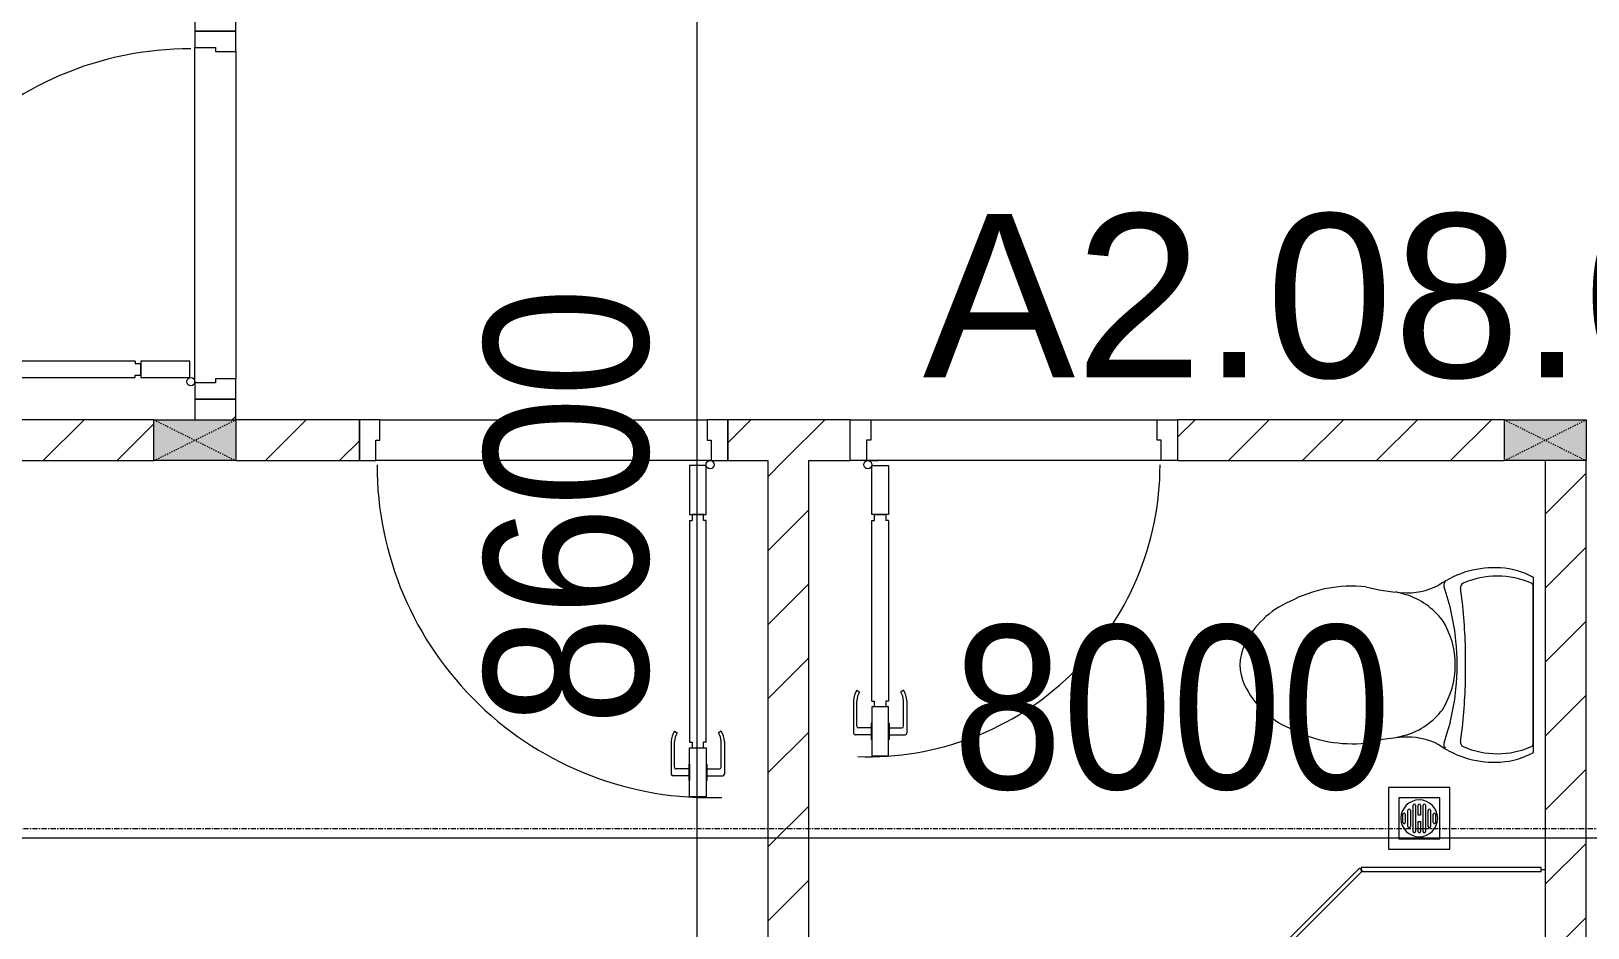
# Model space of a CAD drawing. Header units: millimetres. Extents: x 1591 to 239055, y -15958 to 83255.
# Drawn here: x 158132 to 161936, y 38995 to 41187 of the extents above; entities that cross this region are included whole.
import ezdxf

# ---------------------------------------------------------------- set-up
doc = ezdxf.new("R2010")
doc.units = ezdxf.units.MM
doc.linetypes.add('Dash', pattern=[6, 3, -3])
doc.linetypes.add('Grid Line', pattern=[22.225, 12.7, -3.175, 3.175, -3.175])
for name, color, linetype, lineweight in [('0-1', 250, 'Continuous', 5), ('A-ANNO-DIMS', 211, 'Continuous', 9), ('A-ANNO-DIMS-160', 211, 'Continuous', 9), ('A-AREA-IDEN', 2, 'Continuous', 9), ('A-DETL-GENF-1', 9, 'Continuous', 9), ('A-DOOR-1', 254, 'Continuous', 9), ('A-DOOR-2', 9, 'Continuous', 9), ('A-FLOR-2', 9, 'Continuous', 9), ('A-GLAZ-CURT-1', 254, 'Continuous', 9), ('A-GLAZ-CURT-2', 9, 'Continuous', 9), ('A-WALL-1', 253, 'Continuous', 18), ('A-WALL-2', 9, 'Continuous', 9), ('A-WALL-PATT-1', 10, 'Continuous', 9), ('I-FURN-1', 254, 'Continuous', 9), ('M-EQPM-1', 254, 'Continuous', 9), ('P-SANR-FIXT-1', 254, 'Continuous', 9), ('S-COLS', 52, 'Continuous', 9), ('S-COLS-3', 254, 'Continuous', 9), ('S-COLS-4', 253, 'Continuous', 18), ('S-COLS-HDLN-1', 9, 'Dash', 9), ('S-GRID-1', 1, 'Grid Line', 9)]:
    doc.layers.add(name, color=color, linetype=linetype, lineweight=lineweight)
doc.styles.add('Arial_13', font='arial_0.ttf', dxfattribs={"height": 400})
doc.styles.add('UTM Avo', font='UTM Avo.ttf', dxfattribs={"width": 0.9, "height": 400})
doc.dimstyles.new('1_Dim_chi_tiet_2_5', dxfattribs={"dimscale": 304.8, "dimtxt": 399.720379, "dimasz": 0.629921, "dimexe": 0.524934, "dimexo": 0.0625, "dimgap": 0.052493, "dimtad": 1, "dimdec": 0, "dimrnd": 5, "dimzin": 0, "dimdsep": 46, "dimtxsty": 'UTM Avo', "dimblk1": 'OBLIQUE', "dimblk2": 'OBLIQUE', "dimsah": 1, "dimcen": 0.09, "dimdle": 0.524934, "dimazin": 0, "dimtfac": 1, "dimtdec": 4, "dimtix": 1, "dimtmove": 0, "dimatfit": 3, "dimfxl": 1.049869, "dimfxlon": 1, "dimtvp": 1, "dimtolj": 1, "dimtzin": 0, "dimarcsym": 2})
pattern_1 = [(45, (0, 0), (-90.50967, 90.50967), [])]

# ---------------------------------------------------------------- blocks, each defined once
blk = doc.blocks.new('DOOR_CW_01 CANH MO-PANEL KINH - DIW_01-900x2200-CỬA GỖ VÂN LAMINATE-553393-TKCS_MB TẦNG 6-8')
at = {"layer": 'A-DETL-GENF-1'}
for p, q in [((-397, 872), (-357, 872)), ((-397, 752), (-397, 872)), ((-357, 872), (-357, 752)), ((-442, 737), (-442, 816.5)), ((-399, 820.5), (-438, 820.5)), ((-434, 799.5), (-434, 737)), ((-399, 803.5), (-430, 803.5)), ((-399, 831.8), (-397, 831.8)), ((-399, 792.2), (-399, 831.8)), ((-397, 792.2), (-397, 831.8)), ((-357, 792.2), (-357, 831.8)), ((-355, 831.8), (-357, 831.8)), ((-355, 792.2), (-355, 831.8)), ((-355, 820.5), (-316, 820.5)), ((-355, 803.5), (-324, 803.5)), ((-320, 799.5), (-320, 737)), ((-312, 737), (-312, 816.5)), ((-397, 792.2), (-399, 792.2)), ((-357, 792.2), (-355, 792.2)), ((-357, 752), (-397, 752)), ((-397, 738), (-391, 738)), ((-397, 738), (-397, 196)), ((-363, 752), (-391, 752)), ((-391, 752), (-391, 738)), ((-363, 738), (-363, 752)), ((-357, 738), (-363, 738)), ((-357, 196), (-357, 738)), ((-433.9, 711.2), (-427.3, 715.8)), ((-320.1, 711.2), (-326.7, 715.8)), ((-397, 196), (-391, 196)), ((-391, 196), (-391, 182)), ((-357, 196), (-363, 196)), ((-363, 182), (-363, 196)), ((-357, 182), (-397, 182)), ((-397, 182), (-397, 62)), ((-391, 182), (-363, 182)), ((-357, 62), (-357, 182)), ((-397, 62), (-357, 62))]:
    blk.add_line(p, q, dxfattribs=at)
blk.add_circle((-407, 60), 10, dxfattribs=at)
for centre, radius, start, end in [((-407, 60), 814, 360, 92), ((-438, 816.5), 4, 90, 180), ((-430, 799.5), 4, 90, 180), ((-324, 799.5), 4, 360, 90), ((-316, 816.5), 4, 0, 90), ((-397, 737), 45, 180, 215), ((-397, 737), 37, 180, 215), ((-357, 737), 37, 325, 0), ((-357, 737), 45, 325, 0)]:
    blk.add_arc(centre, radius, start, end, dxfattribs=at)
at = {"layer": 'A-DOOR-2'}
for p, q in [((-410, 50), (-450, 50)), ((-450, 50), (-450, -50)), ((-410, 0), (-410, 50)), ((-407, 50), (-382, 50)), ((450, 50), (410, 50)), ((410, 50), (410, 0)), ((450, -50), (450, 50)), ((-400, 0), (-410, 0)), ((-400, -50), (-400, 0)), ((410, 0), (400, 0)), ((400, 0), (400, -50)), ((-450, -50), (-400, -50)), ((400, -50), (450, -50))]:
    blk.add_line(p, q, dxfattribs=at)
blk = doc.blocks.new('DOOR_CW_01 CANH MO-PANEL KINH - DIG_02-800x2200-CỬA NHÔM KÍNH-V25-TKCS_MB TẦNG 6-8')
at = {"layer": 'A-DETL-GENF-1'}
for p, q in [((-347, -182), (-347, -62)), ((-347, -62), (-307, -62)), ((-307, -62), (-307, -182)), ((-307, -182), (-347, -182)), ((-341, -196), (-341, -182)), ((-341, -182), (-313, -182)), ((-313, -182), (-313, -196)), ((-347, -196), (-341, -196)), ((-347, -638), (-347, -196)), ((-307, -196), (-313, -196)), ((-307, -196), (-307, -638)), ((-392, -637), (-392, -716.5)), ((-384, -699.5), (-384, -637)), ((-383.9, -611.2), (-377.3, -615.8)), ((-347, -638), (-341, -638)), ((-341, -652), (-341, -638)), ((-307, -638), (-313, -638)), ((-313, -638), (-313, -652)), ((-270.1, -611.2), (-276.7, -615.8)), ((-270, -699.5), (-270, -637)), ((-262, -637), (-262, -716.5)), ((-307, -652), (-347, -652)), ((-347, -652), (-347, -772)), ((-313, -652), (-341, -652)), ((-307, -772), (-307, -652)), ((-349, -720.5), (-388, -720.5)), ((-349, -703.5), (-380, -703.5)), ((-349, -692.2), (-349, -731.8)), ((-347, -692.2), (-349, -692.2)), ((-347, -692.2), (-347, -731.8)), ((-307, -692.2), (-307, -731.8)), ((-307, -692.2), (-305, -692.2)), ((-305, -692.2), (-305, -731.8)), ((-305, -703.5), (-274, -703.5)), ((-305, -720.5), (-266, -720.5)), ((-349, -731.8), (-347, -731.8)), ((-305, -731.8), (-307, -731.8)), ((-347, -772), (-307, -772))]:
    blk.add_line(p, q, dxfattribs=at)
blk.add_circle((-357, -60), 10, dxfattribs=at)
for centre, radius, start, end in [((-357, -60), 714, 268, 0), ((-347, -637), 45, 145, 180), ((-347, -637), 37, 145, 180), ((-307, -637), 37, 0, 35), ((-307, -637), 45, 360, 35), ((-388, -716.5), 4, 180, 270), ((-380, -699.5), 4, 180, 270), ((-274, -699.5), 4, 270, 0), ((-266, -716.5), 4, 270, 0)]:
    blk.add_arc(centre, radius, start, end, dxfattribs=at)
at = {"layer": 'A-DOOR-2'}
for p, q in [((-400, -50), (-400, 50)), ((-400, 50), (-350, 50)), ((-350, 50), (-350, 0)), ((350, 0), (350, 50)), ((350, 50), (400, 50)), ((400, 50), (400, -50)), ((-360, 0), (-360, -50)), ((-350, 0), (-360, 0)), ((360, 0), (350, 0)), ((360, -50), (360, 0)), ((-360, -50), (-400, -50)), ((-357, -50), (-332, -50)), ((400, -50), (360, -50))]:
    blk.add_line(p, q, dxfattribs=at)
blk = doc.blocks.new('GIUONG NGU-2TAB-1600x2000 - GIUONG NGU-2TAB-1600x2000-V33-TKCS_MB TẦNG 6-8')
at = {"layer": 'I-FURN-1'}
for p, q in [((569.6, 2050), (1997.1, 2050)), ((1997.1, 2050), (569.6, 2050)), ((1997.1, 2000), (569.6, 2000)), ((458.5, 50), (458.5, 1938.9)), ((458.5, 1938.9), (458.5, 50)), ((508.5, 1938.9), (508.5, 100)), ((2058.2, 100), (2058.2, 1938.9)), ((2108.2, 1938.9), (2108.2, 50)), ((2108.2, 50), (2108.2, 1938.9)), ((8.5, 65), (8.5, 450.3)), ((8.5, 450.3), (458.5, 450.3)), ((8.5, 450.3), (458.5, 450.3)), ((8.5, 65), (8.5, 450.3)), ((458.5, 450.3), (458.5, 50)), ((458.5, 450.3), (458.5, 50)), ((2108.2, 50), (2108.2, 450.3)), ((2108.2, 450.3), (2558.2, 450.3)), ((2108.2, 450.3), (2108.2, 50)), ((2558.2, 450.3), (2108.2, 450.3)), ((2558.2, 450.3), (2558.2, 50)), ((2558.2, 50), (2558.2, 450.3)), ((233.5, 86.8), (233.5, 413.5)), ((2333.2, 86.8), (2333.2, 413.5)), ((120.2, 250.2), (346.8, 250.2)), ((2446.5, 250.2), (2219.8, 250.2)), ((508.5, 100), (2058.2, 100)), ((458.5, 50), (168.3, 50)), ((168.3, 50), (458.5, 50)), ((458.5, 50), (168.3, 50)), ((2108.2, 50), (458.5, 50)), ((458.5, 50), (458.5, 0)), ((458.5, 0), (458.5, 50)), ((458.5, 50), (2108.2, 50)), ((458.5, 50), (2108.2, 50)), ((2558.2, 50), (2108.2, 50)), ((2108.2, 50), (2558.2, 50)), ((2108.2, 0), (2108.2, 50)), ((2108.2, 50), (2108.2, 0)), ((2108.2, 50), (2558.2, 50)), ((2558.2, 50), (2558.2, 0)), ((458.5, 0), (168.3, 0)), ((2108.2, 0), (458.5, 0)), ((458.5, 0), (2108.2, 0)), ((2558.2, 0), (2108.2, 0))]:
    blk.add_line(p, q, dxfattribs=at)
for centre in [(233.5, 250.2), (2333.2, 250.2)]:
    blk.add_circle(centre, 150.7, dxfattribs=at)
for centre, radius, start, end in [((569.6, 1938.9), 111.1, 90, 180), ((569.6, 1938.9), 111.1, 90, 180), ((1997.1, 1938.9), 111.1, 0, 90), ((1997.1, 1938.9), 111.1, 360, 90), ((569.6, 1938.9), 61.1, 90, 180), ((1997.1, 1938.9), 61.1, 360, 90)]:
    blk.add_arc(centre, radius, start, end, dxfattribs=at)
blk = doc.blocks.new('TOILET - TOILET-348229-TKCS_MB TẦNG 6-8')
at = {"layer": 'P-SANR-FIXT-1'}
for p, q in [((214.2, -19.1), (-214.2, -19.1)), ((194, -19.9), (-194, -19.9)), ((-171.7, -330.3), (-178.6, -355.5)), ((171.7, -330.3), (178.6, -355.5))]:
    blk.add_line(p, q, dxfattribs=at)
for centre, radius, start, end in [((-46.1, -111.1), 191.6, 151.2809, 176.4513), ((-9.8, -107.2), 207.3, 156.2862, 203.7138), ((-193.7, -26.4), 6.48, 92.3168, 156.2862), ((193.7, -26.4), 6.48, 23.7138, 87.6832), ((9.8, -107.2), 207.3, 336.2862, 23.7138), ((46.1, -111.1), 191.6, 3.5487, 28.7191), ((1.9, -114.1), 239.7, 176.4513, 195.2961), ((-1.9, -114.1), 239.7, 344.7039, 3.5487), ((-4, -115.7), 233.6, 195.2961, 215.2147), ((-14.3, -1400.4), 1215.6, 90.3974, 97.407), ((0, -3462.8), 3278, 89.6026, 90.3974), ((14.3, -1400.4), 1215.6, 82.593, 89.6026), ((4, -115.7), 233.6, 324.7853, 344.7039), ((-189.1, -185.5), 11.7, 205.4105, 277.5788), ((0.6, -792.1), 586.9, 95.8322, 108.9927), ((178.9, -2951.3), 2778.4, 97.2351, 97.5788), ((0, -416), 206.1, 90, 122.0732), ((0, -786.7), 581.5, 84.1678, 95.8322), ((0, -416), 206.1, 57.9268, 90), ((-0.6, -792.1), 586.9, 71.0073, 84.1678), ((-178.9, -2951.3), 2778.4, 82.4212, 82.7649), ((189.1, -185.5), 11.7, 262.4212, 334.5895), ((-195, -224.1), 13.8, 230.6724, 288.9927), ((-343.5, -327.4), 167.3, 355.4559, 27.38), ((-0.4, -384), 179.5, 127.4036, 162.5964), ((0.4, -384), 179.5, 17.4036, 52.5964), ((343.5, -327.4), 167.3, 152.62, 184.5441), ((195, -224.1), 13.8, 251.0073, 309.3276), ((-719.2, -297.5), 544.3, 346.0536, 355.4559), ((719.2, -297.5), 544.3, 184.5441, 190.2879), ((-1948.3, -805.1), 2171.2, 9.681, 10.8949), ((137.1, -461.2), 329.8, 174.3487, 207.6878), ((-137.1, -461.2), 329.8, 332.3122, 3.6835), ((45.1, -528.6), 217.6, 203.2216, 244.7718), ((-45.1, -528.6), 217.6, 295.2282, 336.7784), ((0, -624.4), 111.7, 244.7718, 295.2282)]:
    blk.add_arc(centre, radius, start, end, dxfattribs=at)
blk = doc.blocks.new('THU NUOC - THU NUOC-461820-TKCS_MB TẦNG 6-8')
at = {"layer": 'M-EQPM-1'}
for p, q in [((-66.3, 70.6), (-66.3, -79.4)), ((83.7, 70.6), (-66.3, 70.6)), ((58.7, 45.6), (-41.3, 45.6)), ((-41.3, 45.6), (-41.3, -54.4)), ((58.7, -54.4), (58.7, 45.6)), ((83.7, -79.4), (83.7, 70.6)), ((-23.3, 10.8), (40.9, 10.8)), ((40.9, 4.8), (-23.3, 4.8)), ((-11, 23.3), (28.5, 23.3)), ((28.5, 17.3), (-11, 17.3)), ((-1.1, 35.6), (18.5, 35.6)), ((18.5, 29.6), (-1.1, 29.6)), ((-23.3, -1.2), (0.7, -1.2)), ((0.7, -7.2), (-23.3, -7.2)), ((-23.3, -13.6), (40.9, -13.6)), ((40.9, -19.6), (-23.3, -19.6)), ((-11, -26.1), (28.5, -26.1)), ((28.5, -32.1), (-11, -32.1)), ((0.7, -1.2), (0.7, -7.2)), ((16.7, -1.2), (40.9, -1.2)), ((16.7, -7.2), (16.7, -1.2)), ((40.9, -7.2), (16.7, -7.2)), ((-41.3, -54.4), (58.7, -54.4)), ((-1.1, -38.5), (18.5, -38.5)), ((18.5, -44.5), (-1.1, -44.5)), ((-66.3, -79.4), (83.7, -79.4))]:
    blk.add_line(p, q, dxfattribs=at)
for centre, radius, start, end in [((8.7, -4.4), 45, 0, 180), ((8.7, -4.4), 45, 0, 180), ((-23.3, 7.8), 3, 90, 270), ((-11, 20.3), 3, 90, 270), ((-1.1, 32.6), 3, 90, 270), ((18.5, 32.6), 3, 270, 90), ((28.5, 20.3), 3, 270, 90), ((40.9, 7.8), 3, 270, 90), ((8.7, -4.4), 45, 180, 360), ((8.7, -4.4), 45, 180, 360), ((-23.3, -4.2), 3, 90, 270), ((-23.3, -16.6), 3, 90, 270), ((-11, -29.1), 3, 90, 270), ((28.5, -29.1), 3, 270, 90), ((40.9, -4.2), 3, 270, 90), ((40.9, -16.6), 3, 270, 90), ((-1.1, -41.5), 3, 90, 270), ((18.5, -41.5), 3, 270, 90)]:
    blk.add_arc(centre, radius, start, end, dxfattribs=at)
blk = doc.blocks.new('System Panel - Glazed-901203-TKCS_MB TẦNG 6-8')
at = {"layer": 'A-GLAZ-CURT-2'}
for p, q in [((220.1, 5), (-220.1, 5)), ((-220.1, 5), (-220.1, -5)), ((220.1, -5), (220.1, 5)), ((-220.1, -5), (220.1, -5))]:
    blk.add_line(p, q, dxfattribs=at)
blk = doc.blocks.new('System Panel - Glazed-580253-TKCS_MB TẦNG 6-8')
at = {"layer": 'A-GLAZ-CURT-2'}
for p, q in [((352.2, 5), (-352.2, 5)), ((-352.2, 5), (-352.2, -5)), ((352.2, -5), (352.2, 5)), ((-352.2, -5), (352.2, -5))]:
    blk.add_line(p, q, dxfattribs=at)
blk = doc.blocks.new('G1_SOF - BO TRU - 100x200-746114-TKCS_MB TẦNG 6-8')
at = {"layer": 'S-COLS'}
blk.add_hatch(color=256, dxfattribs=at).paths.add_polyline_path([(50, -100), (50, 100), (-50, 100), (-50, -100)])
at = {"layer": 'S-COLS-4'}
for p, q in [((-50, 100), (50, 100)), ((-50, -100), (-50, 100)), ((50, 100), (50, -100)), ((50, -100), (-50, -100))]:
    blk.add_line(p, q, dxfattribs=at)
at = {"layer": 'S-COLS-HDLN-1'}
for p, q in [((50, -100), (-50, 100)), ((-50, -100), (50, 100))]:
    blk.add_line(p, q, dxfattribs=at)
blk = doc.blocks.new('DOOR_CW_01 CANH MO-PANEL KINH - DIG_01-900x2200-CỬA NHÔM KÍNH-901226-TKCS_MB TẦNG 6-8')
at = {"layer": 'A-DETL-GENF-1'}
for p, q in [((-397, 872), (-357, 872)), ((-397, 752), (-397, 872)), ((-357, 872), (-357, 752)), ((-442, 737), (-442, 816.5)), ((-399, 820.5), (-438, 820.5)), ((-434, 799.5), (-434, 737)), ((-399, 803.5), (-430, 803.5)), ((-399, 831.8), (-397, 831.8)), ((-399, 792.2), (-399, 831.8)), ((-397, 792.2), (-397, 831.8)), ((-357, 792.2), (-357, 831.8)), ((-355, 831.8), (-357, 831.8)), ((-355, 792.2), (-355, 831.8)), ((-355, 820.5), (-316, 820.5)), ((-355, 803.5), (-324, 803.5)), ((-320, 799.5), (-320, 737)), ((-312, 737), (-312, 816.5)), ((-397, 792.2), (-399, 792.2)), ((-357, 792.2), (-355, 792.2)), ((-357, 752), (-397, 752)), ((-397, 738), (-391, 738)), ((-397, 738), (-397, 196)), ((-363, 752), (-391, 752)), ((-391, 752), (-391, 738)), ((-363, 738), (-363, 752)), ((-357, 738), (-363, 738)), ((-357, 196), (-357, 738)), ((-433.9, 711.2), (-427.3, 715.8)), ((-320.1, 711.2), (-326.7, 715.8)), ((-397, 196), (-391, 196)), ((-391, 196), (-391, 182)), ((-357, 196), (-363, 196)), ((-363, 182), (-363, 196)), ((-357, 182), (-397, 182)), ((-397, 182), (-397, 62)), ((-391, 182), (-363, 182)), ((-357, 62), (-357, 182)), ((-397, 62), (-357, 62))]:
    blk.add_line(p, q, dxfattribs=at)
blk.add_circle((-407, 60), 10, dxfattribs=at)
for centre, radius, start, end in [((-407, 60), 814, 360, 92), ((-438, 816.5), 4, 90, 180), ((-430, 799.5), 4, 90, 180), ((-324, 799.5), 4, 360, 90), ((-316, 816.5), 4, 0, 90), ((-397, 737), 45, 180, 215), ((-397, 737), 37, 180, 215), ((-357, 737), 37, 325, 0), ((-357, 737), 45, 325, 0)]:
    blk.add_arc(centre, radius, start, end, dxfattribs=at)
at = {"layer": 'A-DOOR-2'}
for p, q in [((-410, 50), (-450, 50)), ((-450, 50), (-450, -50)), ((-410, 0), (-410, 50)), ((-407, 50), (-382, 50)), ((450, 50), (410, 50)), ((410, 50), (410, 0)), ((450, -50), (450, 50)), ((-400, 0), (-410, 0)), ((-400, -50), (-400, 0)), ((410, 0), (400, 0)), ((400, 0), (400, -50)), ((-450, -50), (-400, -50)), ((400, -50), (450, -50))]:
    blk.add_line(p, q, dxfattribs=at)
blk = doc.blocks.new('NCV_TKTC_TANG 6 - 8_rvt-2-TKCS_MB TẦNG 6-8')
at = {"layer": 'A-WALL-PATT-1'}
h = blk.add_hatch(dxfattribs=at)
h.set_pattern_fill('FP_1', color=256, style=0, pattern_type=2)
h.set_pattern_definition(pattern_1)
h.paths.add_polyline_path([(62652.6, 40236.9), (62752.6, 40236.9), (62752.6, 40286.9), (62652.6, 40286.9)])
h.paths.add_polyline_path([(62752.6, 41186.9), (62752.6, 41236.9), (62652.6, 41236.9), (62652.6, 41186.9)])
h = blk.add_hatch(dxfattribs=at)
h.set_pattern_fill('FP_1', color=256, style=0, pattern_type=2)
h.set_pattern_definition(pattern_1)
h.paths.add_polyline_path([(61052.6, 40136.9), (61254.6, 40136.9), (61254.6, 40236.9), (61052.6, 40236.9)])
h.paths.add_polyline_path([(62154.6, 40136.9), (62552.6, 40136.9), (62552.6, 40236.9), (62154.6, 40236.9)])
h.paths.add_polyline_path([(62752.6, 40136.9), (63054.6, 40136.9), (63054.6, 40236.9), (62752.6, 40236.9), (62752.6, 40212.1)])
h.paths.add_polyline_path([(63954.6, 40136.9), (64254.2, 40136.9), (64254.2, 40236.9), (63954.6, 40236.9)])
h.paths.add_polyline_path([(65054.2, 40136.9), (65852.6, 40136.9), (65852.6, 40236.9), (65054.2, 40236.9)])
h = blk.add_hatch(dxfattribs=at)
h.set_pattern_fill('FP_1', color=256, style=0, pattern_type=2)
h.set_pattern_definition(pattern_1)
h.paths.add_polyline_path([(64152.6, 38186.9), (64152.6, 40136.9), (64052.6, 40136.9), (64052.6, 38186.9)])
h = blk.add_hatch(dxfattribs=at)
h.set_pattern_fill('FP_1', color=256, style=0, pattern_type=2)
h.set_pattern_definition(pattern_1)
h.paths.add_polyline_path([(66052.5, 35737.4), (66052.6, 35737.4), (66052.6, 37736.9), (65952.6, 37736.9), (65952.6, 35737.4)])
h.paths.add_polyline_path([(65952.6, 37836.9), (66052.6, 37836.9), (66052.6, 40136.9), (65952.6, 40136.9), (65952.6, 38434.7)])
at = {"layer": 'A-FLOR-2'}
for p, q in [((62752.6, 41136.9), (62752.6, 40336.9)), ((63104.6, 40236.9), (63904.6, 40236.9)), ((64304.2, 40236.9), (65004.2, 40236.9)), ((63914.6, 40136.9), (63094.6, 40136.9)), ((65942.6, 39136.9), (65952.6, 39136.9))]:
    blk.add_line(p, q, dxfattribs=at)
at = {"layer": 'A-WALL-1'}
for p, q in [((62652.6, 41236.9), (62652.6, 41186.9)), ((62752.6, 41186.9), (62752.6, 41236.9)), ((62652.6, 41186.9), (62752.6, 41186.9)), ((62652.6, 40286.9), (62652.6, 40236.9)), ((62752.6, 40286.9), (62652.6, 40286.9)), ((62752.6, 40236.9), (62752.6, 40286.9)), ((62552.6, 40236.9), (62154.6, 40236.9)), ((63054.6, 40236.9), (62752.6, 40236.9)), ((63054.6, 40136.9), (63054.6, 40236.9)), ((64254.2, 40236.9), (63954.6, 40236.9)), ((63954.6, 40236.9), (63954.6, 40136.9)), ((64254.2, 40136.9), (64254.2, 40236.9)), ((65852.6, 40236.9), (65054.2, 40236.9)), ((65054.2, 40236.9), (65054.2, 40136.9)), ((62154.6, 40136.9), (62552.6, 40136.9)), ((62752.6, 40136.9), (63054.6, 40136.9)), ((63954.6, 40136.9), (64052.6, 40136.9)), ((64052.6, 40136.9), (64052.6, 38186.9)), ((64152.6, 40136.9), (64254.2, 40136.9)), ((64152.6, 38186.9), (64152.6, 40136.9)), ((65054.2, 40136.9), (65852.6, 40136.9)), ((65952.6, 40136.9), (65952.6, 37836.9)), ((66052.6, 37836.9), (66052.6, 40136.9))]:
    blk.add_line(p, q, dxfattribs=at)
at = {"layer": 'A-WALL-2'}
for p, q in [((62652.6, 40326.9), (62652.6, 41146.9)), ((62752.6, 41136.9), (62752.6, 40336.9)), ((63104.6, 40236.9), (63904.6, 40236.9)), ((64304.2, 40236.9), (65004.2, 40236.9)), ((63914.6, 40136.9), (63094.6, 40136.9)), ((65014.2, 40136.9), (64294.2, 40136.9))]:
    blk.add_line(p, q, dxfattribs=at)
at = {"layer": 'A-DOOR-1'}
for name, p, rotation in [('DOOR_CW_01 CANH MO-PANEL KINH - DIG_01-900x2200-CỬA NHÔM KÍNH-901226-TKCS_MB TẦNG 6-8', (62702.6, 40736.9), 90.0000000000011), ('DOOR_CW_01 CANH MO-PANEL KINH - DIW_01-900x2200-CỬA GỖ VÂN LAMINATE-553393-TKCS_MB TẦNG 6-8', (63504.6, 40186.9), 180)]:
    blk.add_blockref(name, p, dxfattribs=dict(at, rotation=rotation))
blk.add_blockref('DOOR_CW_01 CANH MO-PANEL KINH - DIG_02-800x2200-CỬA NHÔM KÍNH-V25-TKCS_MB TẦNG 6-8', (64654.2, 40186.9), dxfattribs=at)
at = {"layer": 'A-GLAZ-CURT-1'}
for name, p, rotation in [('System Panel - Glazed-580253-TKCS_MB TẦNG 6-8', (65253.2, 38888.3), 225.0000000000003), ('System Panel - Glazed-901203-TKCS_MB TẦNG 6-8', (65722.4, 39137.4), 180)]:
    blk.add_blockref(name, p, dxfattribs=dict(at, rotation=rotation))
at = {"layer": 'I-FURN-1', "rotation": 269.9999999999995}
blk.add_blockref('GIUONG NGU-2TAB-1600x2000 - GIUONG NGU-2TAB-1600x2000-V33-TKCS_MB TẦNG 6-8', (61062.6, 39405.2), dxfattribs=at)
at = {"layer": 'M-EQPM-1', "rotation": 270.0000000000008}
blk.add_blockref('THU NUOC - THU NUOC-461820-TKCS_MB TẦNG 6-8', (65649.1, 39271.1), dxfattribs=at)
at = {"layer": 'P-SANR-FIXT-1', "rotation": 269.9999999999998}
blk.add_blockref('TOILET - TOILET-348229-TKCS_MB TẦNG 6-8', (65942.6, 39637.4), dxfattribs=at)
at = {"layer": 'S-COLS-3', "rotation": 270.0000000000007}
for p in [(62652.6, 40186.9), (65952.6, 40186.9)]:
    blk.add_blockref('G1_SOF - BO TRU - 100x200-746114-TKCS_MB TẦNG 6-8', p, dxfattribs=at)
blk = doc.blocks.new('DIMBLOCK106-TKCS_MB TẦNG 6-8')
at = {"layer": 'A-ANNO-DIMS-160'}
for p, q in [((156932.3, 39534.8), (156932.3, 39054.8)), ((156932.3, 39214.8), (156932.3, 39534.8)), ((164932.3, 39534.8), (164932.3, 39054.8)), ((164932.3, 39214.8), (164932.3, 39534.8)), ((156772.3, 39214.8), (165092.3, 39214.8))]:
    blk.add_line(p, q, dxfattribs=at)
at = {"layer": 'A-ANNO-DIMS-160', "lineweight": 25}
for p, q in [((156932.3, 39214.8), (157028.3, 39310.8)), ((164932.3, 39214.8), (165028.3, 39310.8)), ((156932.3, 39214.8), (156836.3, 39118.8)), ((164932.3, 39214.8), (164836.3, 39118.8))]:
    blk.add_line(p, q, dxfattribs=at)
at = {"layer": 'A-ANNO-DIMS-160', "color": 0, "insert": (160384.5, 39734.4), "char_height": 400, "width": 1314.636, "attachment_point": 1, "line_spacing_factor": 1.110334, "style": 'UTM Avo'}
blk.add_mtext('8000', dxfattribs=at)
blk = doc.blocks.new('_Oblique')
at = {"color": 0, "linetype": 'ByBlock', "lineweight": -2}
blk.add_line((-0.5, -0.5), (0.5, 0.5), dxfattribs=at)
blk = doc.blocks.new('DIMBLOCK153-TKCS_MB TẦNG 6-8')
at = {"layer": 'A-ANNO-DIMS-160'}
for p, q in [((159758.9, 44496.1), (159758.9, 35577.4)), ((160078.9, 44336.1), (159598.9, 44336.1)), ((159758.9, 44336.1), (160078.9, 44336.1)), ((160078.9, 35737.4), (159598.9, 35737.4)), ((159758.9, 35737.4), (160078.9, 35737.4))]:
    blk.add_line(p, q, dxfattribs=at)
at = {"layer": 'A-ANNO-DIMS-160', "lineweight": 25}
for p, q in [((159758.9, 44336.1), (159662.9, 44432.1)), ((159758.9, 44336.1), (159854.9, 44240.1)), ((159758.9, 35737.4), (159662.9, 35833.4)), ((159758.9, 35737.4), (159854.9, 35641.4))]:
    blk.add_line(p, q, dxfattribs=at)
at = {"layer": 'A-ANNO-DIMS-160', "color": 0, "insert": (159239.3, 39489), "char_height": 400, "width": 1314.636, "attachment_point": 1, "rotation": 90, "line_spacing_factor": 1.110334, "style": 'UTM Avo'}
blk.add_mtext('8600', dxfattribs=at)

msp = doc.modelspace()

# ---------------------------------------------------------------- linework, layer by layer
at = {"layer": 'S-GRID-1'}
msp.add_line((223800.6, 39236.9), (130306.5, 39236.9), dxfattribs=at)

# ---------------------------------------------------------------- block references
at = {"layer": '0-1'}
msp.add_blockref('NCV_TKTC_TANG 6 - 8_rvt-2-TKCS_MB TẦNG 6-8', (95879.7, 0), dxfattribs=at)

# ---------------------------------------------------------------- texts
at = {"layer": 'A-AREA-IDEN', "insert": (161429.4, 40334.5), "char_height": 400, "width": 2233.6, "attachment_point": 8, "line_spacing_factor": 0.936439, "style": 'Arial_13'}
msp.add_mtext('\\pt8,16,24,32,40,48,56,64,72,80,88,96,104,112,120,128,136,144,152,160,168,176,184,192,200,208,216,224,232,240,248,256;A2.08.08', dxfattribs=at)

# ---------------------------------------------------------------- dimensions: what is measured, and where the dimension line sits
at = {"layer": 'A-ANNO-DIMS'}
dim = msp.add_linear_dim(base=(159758.9, 35737.4), p1=(160078.9, 44336.1), p2=(160078.9, 35737.4), angle=90, dimstyle='1_Dim_chi_tiet_2_5', override={"dimpost": '<>', "dimfxl": 8598.760351}, dxfattribs=at)
dim.commit()
dim.dimension.update_dxf_attribs({"geometry": 'DIMBLOCK153-TKCS_MB TẦNG 6-8', "text_midpoint": (159535.9, 40036.7)})
dim = msp.add_linear_dim(base=(164932.3, 39214.8), p1=(156932.3, 39534.8), p2=(164932.3, 39534.8), dimstyle='1_Dim_chi_tiet_2_5', override={"dimpost": '<>', "dimfxl": 8000}, dxfattribs=at)
dim.commit()
dim.dimension.update_dxf_attribs({"geometry": 'DIMBLOCK106-TKCS_MB TẦNG 6-8', "text_midpoint": (160932.3, 39437.8)})

doc.saveas('drawing.dxf')
